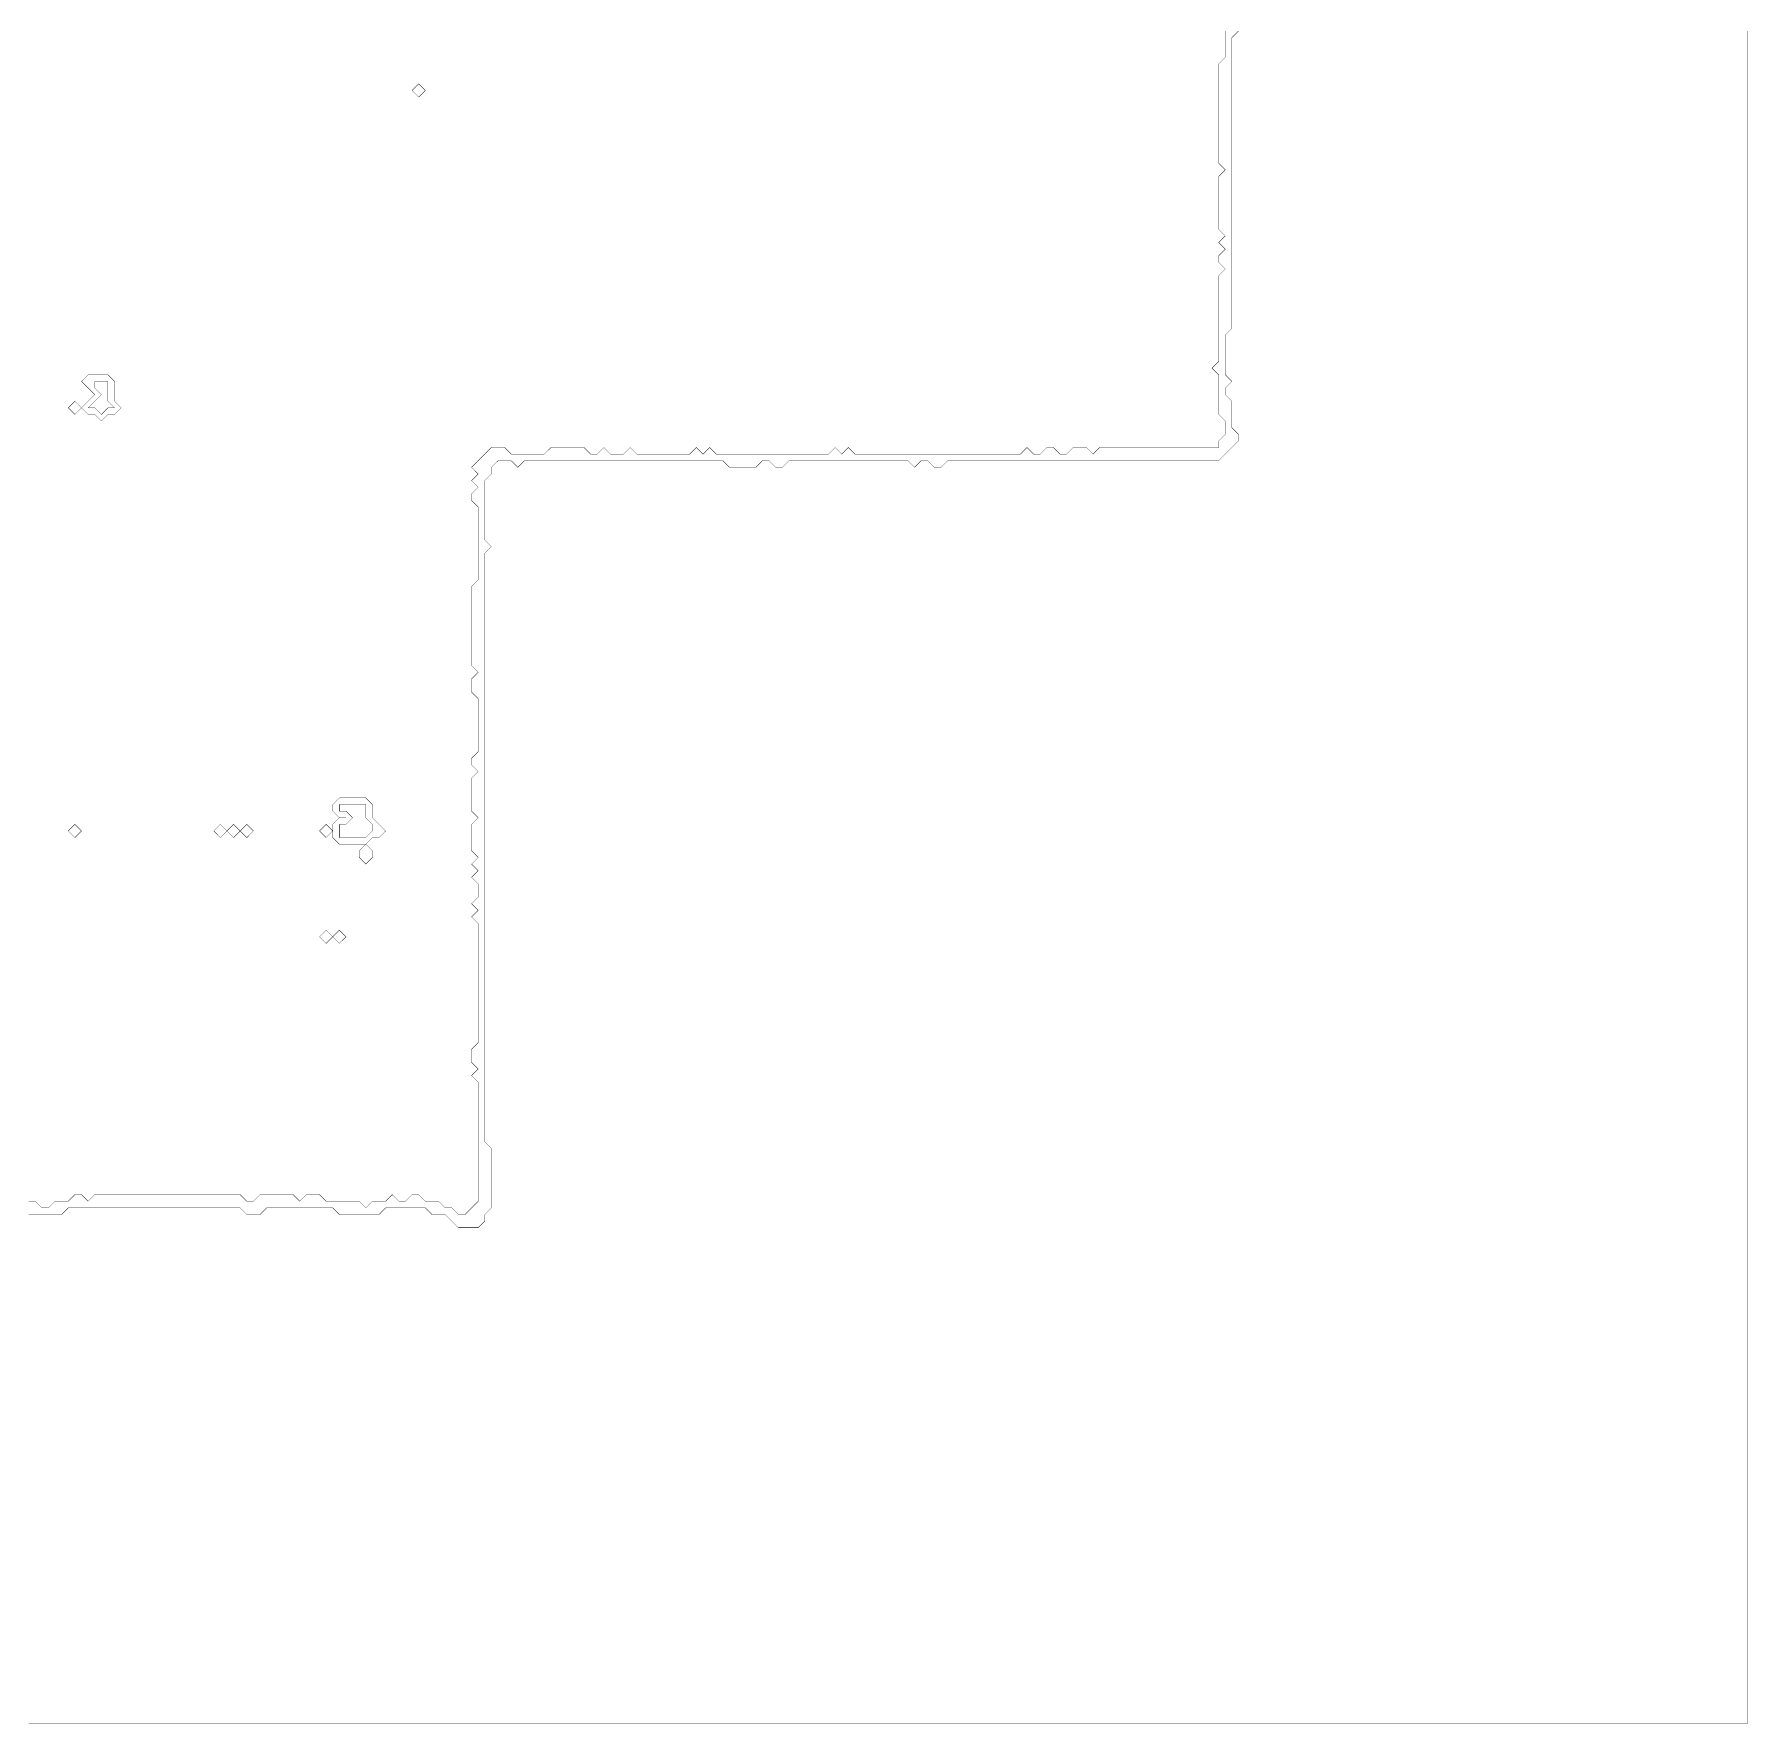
# Model space of a CAD drawing. Header units: metres. Extents: x 0 to 4964, y -4964 to 0.
# Drawn here: x 2446 to 4964, y -4964 to -2482 of the extents above; entities that cross this region are included whole.
import ezdxf

# ---------------------------------------------------------------- set-up
doc = ezdxf.new("R2010")
doc.units = ezdxf.units.M
doc.layers.add('conductor', color=1, linetype='Continuous')
doc.layers.add('substrate', color=5, linetype='Continuous')

msp = doc.modelspace()

# ---------------------------------------------------------------- linework, layer by layer
at = {"layer": 'conductor', "const_width": 0.5}
msp.add_lwpolyline([(2437.9, -4196), (2447.6, -4196), (2457.4, -4205.7), (2467.1, -4205.7), (2476.8, -4196), (2486.5, -4196), (2496.2, -4196), (2505.9, -4186.3), (2515.6, -4186.3), (2525.4, -4196), (2535.1, -4186.3), (2544.8, -4186.3), (2554.5, -4186.3), (2564.2, -4186.3), (2573.9, -4186.3), (2583.6, -4186.3), (2593.3, -4186.3), (2603.1, -4186.3), (2612.8, -4186.3), (2622.5, -4186.3), (2632.2, -4186.3), (2641.9, -4186.3), (2651.6, -4186.3), (2661.3, -4186.3), (2671, -4186.3), (2680.8, -4186.3), (2690.5, -4186.3), (2700.2, -4186.3), (2709.9, -4186.3), (2719.6, -4186.3), (2729.3, -4186.3), (2739, -4186.3), (2748.7, -4186.3), (2758.5, -4196), (2768.2, -4196), (2777.9, -4186.3), (2787.6, -4186.3), (2797.3, -4186.3), (2807, -4186.3), (2816.7, -4186.3), (2826.5, -4186.3), (2836.2, -4196), (2845.9, -4186.3), (2855.6, -4186.3), (2865.3, -4186.3), (2875, -4196), (2884.7, -4196), (2894.4, -4196), (2904.2, -4196), (2913.9, -4196), (2923.6, -4196), (2933.3, -4205.7), (2943, -4196), (2952.7, -4196), (2962.4, -4196), (2972.1, -4186.3), (2981.9, -4196), (2991.6, -4196), (3001.3, -4186.3), (3011, -4186.3), (3020.7, -4196), (3030.4, -4196), (3040.1, -4196), (3049.8, -4205.7), (3059.6, -4205.7), (3069.3, -4215.4), (3079, -4215.4), (3088.7, -4205.7), (3098.4, -4196), (3098.4, -4186.3), (3098.4, -4176.5), (3098.4, -4166.8), (3098.4, -4157.1), (3098.4, -4147.4), (3098.4, -4137.7), (3098.4, -4128), (3098.4, -4118.3), (3098.4, -4108.6), (3098.4, -4098.8), (3098.4, -4089.1), (3098.4, -4079.4), (3098.4, -4069.7), (3098.4, -4060), (3098.4, -4050.3), (3098.4, -4040.6), (3098.4, -4030.8), (3098.4, -4021.1), (3088.7, -4011.4), (3098.4, -4001.7), (3088.7, -3992), (3088.7, -3982.3), (3088.7, -3972.6), (3098.4, -3962.9), (3098.4, -3953.1), (3098.4, -3943.4), (3098.4, -3933.7), (3098.4, -3924), (3098.4, -3914.3), (3098.4, -3904.6), (3098.4, -3894.9), (3098.4, -3885.2), (3098.4, -3875.4), (3098.4, -3865.7), (3098.4, -3856), (3098.4, -3846.3), (3098.4, -3836.6), (3098.4, -3826.9), (3098.4, -3817.2), (3098.4, -3807.5), (3098.4, -3797.7), (3098.4, -3788), (3088.7, -3778.3), (3098.4, -3768.6), (3088.7, -3758.9), (3098.4, -3749.2), (3098.4, -3739.5), (3098.4, -3729.8), (3088.7, -3720), (3098.4, -3710.3), (3088.7, -3700.6), (3098.4, -3690.9), (3088.7, -3681.2), (3088.7, -3671.5), (3088.7, -3661.8), (3088.7, -3652), (3088.7, -3642.3), (3098.4, -3632.6), (3088.7, -3622.9), (3088.7, -3613.2), (3088.7, -3603.5), (3088.7, -3593.8), (3088.7, -3584.1), (3088.7, -3574.3), (3098.4, -3564.6), (3088.7, -3554.9), (3088.7, -3545.2), (3098.4, -3535.5), (3098.4, -3525.8), (3098.4, -3516.1), (3098.4, -3506.4), (3098.4, -3496.6), (3098.4, -3486.9), (3098.4, -3477.2), (3098.4, -3467.5), (3098.4, -3457.8), (3088.7, -3448.1), (3088.7, -3438.4), (3088.7, -3428.7), (3098.4, -3418.9), (3088.7, -3409.2), (3088.7, -3399.5), (3088.7, -3389.8), (3088.7, -3380.1), (3088.7, -3370.4), (3088.7, -3360.7), (3088.7, -3350.9), (3088.7, -3341.2), (3088.7, -3331.5), (3088.7, -3321.8), (3088.7, -3312.1), (3088.7, -3302.4), (3088.7, -3292.7), (3098.4, -3283), (3098.4, -3273.2), (3098.4, -3263.5), (3098.4, -3253.8), (3098.4, -3244.1), (3098.4, -3234.4), (3098.4, -3224.7), (3098.4, -3215), (3098.4, -3205.3), (3098.4, -3195.5), (3098.4, -3185.8), (3098.4, -3176.1), (3088.7, -3166.4), (3088.7, -3156.7), (3098.4, -3147), (3088.7, -3137.3), (3098.4, -3127.6), (3088.7, -3117.8), (3098.4, -3108.1), (3108.1, -3098.4), (3117.8, -3088.7), (3127.6, -3088.7), (3137.3, -3088.7), (3147, -3098.4), (3156.7, -3098.4), (3166.4, -3098.4), (3176.1, -3098.4), (3185.8, -3098.4), (3195.5, -3098.4), (3205.3, -3088.7), (3215, -3088.7), (3224.7, -3088.7), (3234.4, -3088.7), (3244.1, -3088.7), (3253.8, -3088.7), (3263.5, -3098.4), (3273.2, -3098.4), (3283, -3088.7), (3292.7, -3098.4), (3302.4, -3098.4), (3312.1, -3098.4), (3321.8, -3088.7), (3331.5, -3098.4), (3341.2, -3098.4), (3350.9, -3098.4), (3360.7, -3098.4), (3370.4, -3098.4), (3380.1, -3098.4), (3389.8, -3098.4), (3399.5, -3098.4), (3409.2, -3098.4), (3418.9, -3088.7), (3428.7, -3098.4), (3438.4, -3088.7), (3448.1, -3098.4), (3457.8, -3098.4), (3467.5, -3098.4), (3477.2, -3098.4), (3486.9, -3098.4), (3496.6, -3098.4), (3506.4, -3098.4), (3516.1, -3098.4), (3525.8, -3098.4), (3535.5, -3098.4), (3545.2, -3098.4), (3554.9, -3098.4), (3564.6, -3098.4), (3574.3, -3098.4), (3584.1, -3098.4), (3593.8, -3098.4), (3603.5, -3098.4), (3613.2, -3098.4), (3622.9, -3088.7), (3632.6, -3098.4), (3642.3, -3088.7), (3652, -3098.4), (3661.8, -3098.4), (3671.5, -3098.4), (3681.2, -3098.4), (3690.9, -3098.4), (3700.6, -3098.4), (3710.3, -3098.4), (3720, -3098.4), (3729.8, -3098.4), (3739.5, -3098.4), (3749.2, -3098.4), (3758.9, -3098.4), (3768.6, -3098.4), (3778.3, -3098.4), (3788, -3098.4), (3797.7, -3098.4), (3807.5, -3098.4), (3817.2, -3098.4), (3826.9, -3098.4), (3836.6, -3098.4), (3846.3, -3098.4), (3856, -3098.4), (3865.7, -3098.4), (3875.4, -3098.4), (3885.2, -3098.4), (3894.9, -3098.4), (3904.6, -3088.7), (3914.3, -3098.4), (3924, -3098.4), (3933.7, -3088.7), (3943.4, -3088.7), (3953.1, -3098.4), (3962.9, -3098.4), (3972.6, -3088.7), (3982.3, -3088.7), (3992, -3088.7), (4001.7, -3098.4), (4011.4, -3088.7), (4021.1, -3088.7), (4030.8, -3088.7), (4040.6, -3088.7), (4050.3, -3088.7), (4060, -3088.7), (4069.7, -3088.7), (4079.4, -3088.7), (4089.1, -3088.7), (4098.8, -3088.7), (4108.6, -3088.7), (4118.3, -3088.7), (4128, -3088.7), (4137.7, -3088.7), (4147.4, -3088.7), (4157.1, -3088.7), (4166.8, -3088.7), (4176.5, -3088.7), (4186.3, -3088.7), (4186.3, -3079), (4196, -3069.3), (4196, -3059.6), (4196, -3049.8), (4186.3, -3040.1), (4186.3, -3030.4), (4186.3, -3020.7), (4186.3, -3011), (4186.3, -3001.3), (4186.3, -2991.6), (4186.3, -2981.9), (4176.5, -2972.1), (4186.3, -2962.4), (4186.3, -2952.7), (4186.3, -2943), (4186.3, -2933.3), (4186.3, -2923.6), (4186.3, -2913.9), (4186.3, -2904.2), (4186.3, -2894.4), (4186.3, -2884.7), (4186.3, -2875), (4186.3, -2865.3), (4186.3, -2855.6), (4186.3, -2845.9), (4186.3, -2836.2), (4196, -2826.5), (4186.3, -2816.7), (4186.3, -2807), (4196, -2797.3), (4186.3, -2787.6), (4196, -2777.9), (4186.3, -2768.2), (4186.3, -2758.5), (4186.3, -2748.7), (4186.3, -2739), (4186.3, -2729.3), (4186.3, -2719.6), (4186.3, -2709.9), (4186.3, -2700.2), (4186.3, -2690.5), (4196, -2680.8), (4186.3, -2671), (4186.3, -2661.3), (4186.3, -2651.6), (4186.3, -2641.9), (4186.3, -2632.2), (4186.3, -2622.5), (4186.3, -2612.8), (4186.3, -2603.1), (4186.3, -2593.3), (4186.3, -2583.6), (4186.3, -2573.9), (4186.3, -2564.2), (4186.3, -2554.5), (4186.3, -2544.8), (4186.3, -2535.1), (4186.3, -2525.4), (4196, -2515.6), (4196, -2505.9), (4196, -2496.2), (4196, -2486.5), (4196, -2476.8)], dxfattribs=at)
for points in [[(3001.3, -2564.2), (3011, -2554.5), (3020.7, -2564.2), (3011, -2573.9)], [(2515.6, -2991.6), (2525.4, -2981.9), (2535.1, -2981.9), (2544.8, -2981.9), (2554.5, -2981.9), (2564.2, -2991.6), (2564.2, -3001.3), (2564.2, -3011), (2564.2, -3020.7), (2573.9, -3030.4), (2564.2, -3040.1), (2554.5, -3040.1), (2544.8, -3049.8), (2535.1, -3040.1), (2525.4, -3040.1), (2515.6, -3030.4), (2525.4, -3020.7), (2535.1, -3011), (2525.4, -3001.3)], [(2496.2, -3030.4), (2505.9, -3020.7), (2515.6, -3030.4), (2505.9, -3040.1)], [(2884.7, -3613.2), (2894.4, -3603.5), (2904.2, -3603.5), (2913.9, -3603.5), (2923.6, -3603.5), (2933.3, -3603.5), (2943, -3613.2), (2943, -3622.9), (2943, -3632.6), (2952.7, -3642.3), (2962.4, -3652), (2952.7, -3661.8), (2943, -3661.8), (2933.3, -3671.5), (2923.6, -3671.5), (2913.9, -3671.5), (2904.2, -3671.5), (2894.4, -3671.5), (2884.7, -3661.8), (2884.7, -3652), (2884.7, -3642.3), (2894.4, -3632.6), (2904.2, -3632.6), (2894.4, -3632.6), (2884.7, -3622.9)], [(2496.2, -3652), (2505.9, -3642.3), (2515.6, -3652), (2505.9, -3661.8)], [(2709.9, -3652), (2719.6, -3642.3), (2729.3, -3652), (2719.6, -3661.8)], [(2729.3, -3652), (2739, -3642.3), (2748.7, -3652), (2739, -3661.8)], [(2748.7, -3652), (2758.5, -3642.3), (2768.2, -3652), (2758.5, -3661.8)], [(2865.3, -3652), (2875, -3642.3), (2884.7, -3652), (2875, -3661.8)], [(2923.6, -3681.2), (2933.3, -3671.5), (2943, -3681.2), (2943, -3690.9), (2933.3, -3700.6), (2923.6, -3690.9)], [(2865.3, -3807.5), (2875, -3797.7), (2884.7, -3807.5), (2875, -3817.2)], [(2884.7, -3807.5), (2894.4, -3797.7), (2904.2, -3807.5), (2894.4, -3817.2)]]:
    msp.add_lwpolyline(points, close=True, dxfattribs=at)
at = {"layer": 'substrate', "const_width": 0.5}
for points in [[(2437.9, -4963.3), (2447.6, -4963.3), (2457.4, -4963.3), (2467.1, -4963.3), (2476.8, -4963.3), (2486.5, -4963.3), (2496.2, -4963.3), (2505.9, -4963.3), (2515.6, -4963.3), (2525.4, -4963.3), (2535.1, -4963.3), (2544.8, -4963.3), (2554.5, -4963.3), (2564.2, -4963.3), (2573.9, -4963.3), (2583.6, -4963.3), (2593.3, -4963.3), (2603.1, -4963.3), (2612.8, -4963.3), (2622.5, -4963.3), (2632.2, -4963.3), (2641.9, -4963.3), (2651.6, -4963.3), (2661.3, -4963.3), (2671, -4963.3), (2680.8, -4963.3), (2690.5, -4963.3), (2700.2, -4963.3), (2709.9, -4963.3), (2719.6, -4963.3), (2729.3, -4963.3), (2739, -4963.3), (2748.7, -4963.3), (2758.5, -4963.3), (2768.2, -4963.3), (2777.9, -4963.3), (2787.6, -4963.3), (2797.3, -4963.3), (2807, -4963.3), (2816.7, -4963.3), (2826.5, -4963.3), (2836.2, -4963.3), (2845.9, -4963.3), (2855.6, -4963.3), (2865.3, -4963.3), (2875, -4963.3), (2884.7, -4963.3), (2894.4, -4963.3), (2904.2, -4963.3), (2913.9, -4963.3), (2923.6, -4963.3), (2933.3, -4963.3), (2943, -4963.3), (2952.7, -4963.3), (2962.4, -4963.3), (2972.1, -4963.3), (2981.9, -4963.3), (2991.6, -4963.3), (3001.3, -4963.3), (3011, -4963.3), (3020.7, -4963.3), (3030.4, -4963.3), (3040.1, -4963.3), (3049.8, -4963.3), (3059.6, -4963.3), (3069.3, -4963.3), (3079, -4963.3), (3088.7, -4963.3), (3098.4, -4963.3), (3108.1, -4963.3), (3117.8, -4963.3), (3127.6, -4963.3), (3137.3, -4963.3), (3147, -4963.3), (3156.7, -4963.3), (3166.4, -4963.3), (3176.1, -4963.3), (3185.8, -4963.3), (3195.5, -4963.3), (3205.3, -4963.3), (3215, -4963.3), (3224.7, -4963.3), (3234.4, -4963.3), (3244.1, -4963.3), (3253.8, -4963.3), (3263.5, -4963.3), (3273.2, -4963.3), (3283, -4963.3), (3292.7, -4963.3), (3302.4, -4963.3), (3312.1, -4963.3), (3321.8, -4963.3), (3331.5, -4963.3), (3341.2, -4963.3), (3350.9, -4963.3), (3360.7, -4963.3), (3370.4, -4963.3), (3380.1, -4963.3), (3389.8, -4963.3), (3399.5, -4963.3), (3409.2, -4963.3), (3418.9, -4963.3), (3428.7, -4963.3), (3438.4, -4963.3), (3448.1, -4963.3), (3457.8, -4963.3), (3467.5, -4963.3), (3477.2, -4963.3), (3486.9, -4963.3), (3496.6, -4963.3), (3506.4, -4963.3), (3516.1, -4963.3), (3525.8, -4963.3), (3535.5, -4963.3), (3545.2, -4963.3), (3554.9, -4963.3), (3564.6, -4963.3), (3574.3, -4963.3), (3584.1, -4963.3), (3593.8, -4963.3), (3603.5, -4963.3), (3613.2, -4963.3), (3622.9, -4963.3), (3632.6, -4963.3), (3642.3, -4963.3), (3652, -4963.3), (3661.8, -4963.3), (3671.5, -4963.3), (3681.2, -4963.3), (3690.9, -4963.3), (3700.6, -4963.3), (3710.3, -4963.3), (3720, -4963.3), (3729.8, -4963.3), (3739.5, -4963.3), (3749.2, -4963.3), (3758.9, -4963.3), (3768.6, -4963.3), (3778.3, -4963.3), (3788, -4963.3), (3797.7, -4963.3), (3807.5, -4963.3), (3817.2, -4963.3), (3826.9, -4963.3), (3836.6, -4963.3), (3846.3, -4963.3), (3856, -4963.3), (3865.7, -4963.3), (3875.4, -4963.3), (3885.2, -4963.3), (3894.9, -4963.3), (3904.6, -4963.3), (3914.3, -4963.3), (3924, -4963.3), (3933.7, -4963.3), (3943.4, -4963.3), (3953.1, -4963.3), (3962.9, -4963.3), (3972.6, -4963.3), (3982.3, -4963.3), (3992, -4963.3), (4001.7, -4963.3), (4011.4, -4963.3), (4021.1, -4963.3), (4030.8, -4963.3), (4040.6, -4963.3), (4050.3, -4963.3), (4060, -4963.3), (4069.7, -4963.3), (4079.4, -4963.3), (4089.1, -4963.3), (4098.8, -4963.3), (4108.6, -4963.3), (4118.3, -4963.3), (4128, -4963.3), (4137.7, -4963.3), (4147.4, -4963.3), (4157.1, -4963.3), (4166.8, -4963.3), (4176.5, -4963.3), (4186.3, -4963.3), (4196, -4963.3), (4205.7, -4963.3), (4215.4, -4963.3), (4225.1, -4963.3), (4234.8, -4963.3), (4244.5, -4963.3), (4254.2, -4963.3), (4264, -4963.3), (4273.7, -4963.3), (4283.4, -4963.3), (4293.1, -4963.3), (4302.8, -4963.3), (4312.5, -4963.3), (4322.2, -4963.3), (4331.9, -4963.3), (4341.7, -4963.3), (4351.4, -4963.3), (4361.1, -4963.3), (4370.8, -4963.3), (4380.5, -4963.3), (4390.2, -4963.3), (4399.9, -4963.3), (4409.7, -4963.3), (4419.4, -4963.3), (4429.1, -4963.3), (4438.8, -4963.3), (4448.5, -4963.3), (4458.2, -4963.3), (4467.9, -4963.3), (4477.6, -4963.3), (4487.4, -4963.3), (4497.1, -4963.3), (4506.8, -4963.3), (4516.5, -4963.3), (4526.2, -4963.3), (4535.9, -4963.3), (4545.6, -4963.3), (4555.3, -4963.3), (4565.1, -4963.3), (4574.8, -4963.3), (4584.5, -4963.3), (4594.2, -4963.3), (4603.9, -4963.3), (4613.6, -4963.3), (4623.3, -4963.3), (4633, -4963.3), (4642.8, -4963.3), (4652.5, -4963.3), (4662.2, -4963.3), (4671.9, -4963.3), (4681.6, -4963.3), (4691.3, -4963.3), (4701, -4963.3), (4710.8, -4963.3), (4720.5, -4963.3), (4730.2, -4963.3), (4739.9, -4963.3), (4749.6, -4963.3), (4759.3, -4963.3), (4769, -4963.3), (4778.7, -4963.3), (4788.5, -4963.3), (4798.2, -4963.3), (4807.9, -4963.3), (4817.6, -4963.3), (4827.3, -4963.3), (4837, -4963.3), (4846.7, -4963.3), (4856.4, -4963.3), (4866.2, -4963.3), (4875.9, -4963.3), (4885.6, -4963.3), (4895.3, -4963.3), (4905, -4963.3), (4914.7, -4963.3), (4924.4, -4963.3), (4934.1, -4963.3), (4943.9, -4963.3), (4953.6, -4963.3), (4963.3, -4963.3), (4963.3, -4953.6), (4963.3, -4943.9), (4963.3, -4934.1), (4963.3, -4924.4), (4963.3, -4914.7), (4963.3, -4905), (4963.3, -4895.3), (4963.3, -4885.6), (4963.3, -4875.9), (4963.3, -4866.2), (4963.3, -4856.4), (4963.3, -4846.7), (4963.3, -4837), (4963.3, -4827.3), (4963.3, -4817.6), (4963.3, -4807.9), (4963.3, -4798.2), (4963.3, -4788.5), (4963.3, -4778.7), (4963.3, -4769), (4963.3, -4759.3), (4963.3, -4749.6), (4963.3, -4739.9), (4963.3, -4730.2), (4963.3, -4720.5), (4963.3, -4710.8), (4963.3, -4701), (4963.3, -4691.3), (4963.3, -4681.6), (4963.3, -4671.9), (4963.3, -4662.2), (4963.3, -4652.5), (4963.3, -4642.8), (4963.3, -4633), (4963.3, -4623.3), (4963.3, -4613.6), (4963.3, -4603.9), (4963.3, -4594.2), (4963.3, -4584.5), (4963.3, -4574.8), (4963.3, -4565.1), (4963.3, -4555.3), (4963.3, -4545.6), (4963.3, -4535.9), (4963.3, -4526.2), (4963.3, -4516.5), (4963.3, -4506.8), (4963.3, -4497.1), (4963.3, -4487.4), (4963.3, -4477.6), (4963.3, -4467.9), (4963.3, -4458.2), (4963.3, -4448.5), (4963.3, -4438.8), (4963.3, -4429.1), (4963.3, -4419.4), (4963.3, -4409.7), (4963.3, -4399.9), (4963.3, -4390.2), (4963.3, -4380.5), (4963.3, -4370.8), (4963.3, -4361.1), (4963.3, -4351.4), (4963.3, -4341.7), (4963.3, -4331.9), (4963.3, -4322.2), (4963.3, -4312.5), (4963.3, -4302.8), (4963.3, -4293.1), (4963.3, -4283.4), (4963.3, -4273.7), (4963.3, -4264), (4963.3, -4254.2), (4963.3, -4244.5), (4963.3, -4234.8), (4963.3, -4225.1), (4963.3, -4215.4), (4963.3, -4205.7), (4963.3, -4196), (4963.3, -4186.3), (4963.3, -4176.5), (4963.3, -4166.8), (4963.3, -4157.1), (4963.3, -4147.4), (4963.3, -4137.7), (4963.3, -4128), (4963.3, -4118.3), (4963.3, -4108.6), (4963.3, -4098.8), (4963.3, -4089.1), (4963.3, -4079.4), (4963.3, -4069.7), (4963.3, -4060), (4963.3, -4050.3), (4963.3, -4040.6), (4963.3, -4030.8), (4963.3, -4021.1), (4963.3, -4011.4), (4963.3, -4001.7), (4963.3, -3992), (4963.3, -3982.3), (4963.3, -3972.6), (4963.3, -3962.9), (4963.3, -3953.1), (4963.3, -3943.4), (4963.3, -3933.7), (4963.3, -3924), (4963.3, -3914.3), (4963.3, -3904.6), (4963.3, -3894.9), (4963.3, -3885.2), (4963.3, -3875.4), (4963.3, -3865.7), (4963.3, -3856), (4963.3, -3846.3), (4963.3, -3836.6), (4963.3, -3826.9), (4963.3, -3817.2), (4963.3, -3807.5), (4963.3, -3797.7), (4963.3, -3788), (4963.3, -3778.3), (4963.3, -3768.6), (4963.3, -3758.9), (4963.3, -3749.2), (4963.3, -3739.5), (4963.3, -3729.8), (4963.3, -3720), (4963.3, -3710.3), (4963.3, -3700.6), (4963.3, -3690.9), (4963.3, -3681.2), (4963.3, -3671.5), (4963.3, -3661.8), (4963.3, -3652), (4963.3, -3642.3), (4963.3, -3632.6), (4963.3, -3622.9), (4963.3, -3613.2), (4963.3, -3603.5), (4963.3, -3593.8), (4963.3, -3584.1), (4963.3, -3574.3), (4963.3, -3564.6), (4963.3, -3554.9), (4963.3, -3545.2), (4963.3, -3535.5), (4963.3, -3525.8), (4963.3, -3516.1), (4963.3, -3506.4), (4963.3, -3496.6), (4963.3, -3486.9), (4963.3, -3477.2), (4963.3, -3467.5), (4963.3, -3457.8), (4963.3, -3448.1), (4963.3, -3438.4), (4963.3, -3428.7), (4963.3, -3418.9), (4963.3, -3409.2), (4963.3, -3399.5), (4963.3, -3389.8), (4963.3, -3380.1), (4963.3, -3370.4), (4963.3, -3360.7), (4963.3, -3350.9), (4963.3, -3341.2), (4963.3, -3331.5), (4963.3, -3321.8), (4963.3, -3312.1), (4963.3, -3302.4), (4963.3, -3292.7), (4963.3, -3283), (4963.3, -3273.2), (4963.3, -3263.5), (4963.3, -3253.8), (4963.3, -3244.1), (4963.3, -3234.4), (4963.3, -3224.7), (4963.3, -3215), (4963.3, -3205.3), (4963.3, -3195.5), (4963.3, -3185.8), (4963.3, -3176.1), (4963.3, -3166.4), (4963.3, -3156.7), (4963.3, -3147), (4963.3, -3137.3), (4963.3, -3127.6), (4963.3, -3117.8), (4963.3, -3108.1), (4963.3, -3098.4), (4963.3, -3088.7), (4963.3, -3079), (4963.3, -3069.3), (4963.3, -3059.6), (4963.3, -3049.8), (4963.3, -3040.1), (4963.3, -3030.4), (4963.3, -3020.7), (4963.3, -3011), (4963.3, -3001.3), (4963.3, -2991.6), (4963.3, -2981.9), (4963.3, -2972.1), (4963.3, -2962.4), (4963.3, -2952.7), (4963.3, -2943), (4963.3, -2933.3), (4963.3, -2923.6), (4963.3, -2913.9), (4963.3, -2904.2), (4963.3, -2894.4), (4963.3, -2884.7), (4963.3, -2875), (4963.3, -2865.3), (4963.3, -2855.6), (4963.3, -2845.9), (4963.3, -2836.2), (4963.3, -2826.5), (4963.3, -2816.7), (4963.3, -2807), (4963.3, -2797.3), (4963.3, -2787.6), (4963.3, -2777.9), (4963.3, -2768.2), (4963.3, -2758.5), (4963.3, -2748.7), (4963.3, -2739), (4963.3, -2729.3), (4963.3, -2719.6), (4963.3, -2709.9), (4963.3, -2700.2), (4963.3, -2690.5), (4963.3, -2680.8), (4963.3, -2671), (4963.3, -2661.3), (4963.3, -2651.6), (4963.3, -2641.9), (4963.3, -2632.2), (4963.3, -2622.5), (4963.3, -2612.8), (4963.3, -2603.1), (4963.3, -2593.3), (4963.3, -2583.6), (4963.3, -2573.9), (4963.3, -2564.2), (4963.3, -2554.5), (4963.3, -2544.8), (4963.3, -2535.1), (4963.3, -2525.4), (4963.3, -2515.6), (4963.3, -2505.9), (4963.3, -2496.2), (4963.3, -2486.5), (4963.3, -2476.8)], [(4215.4, -2476.8), (4205.7, -2486.5), (4205.7, -2496.2), (4205.7, -2505.9), (4205.7, -2515.6), (4205.7, -2525.4), (4205.7, -2535.1), (4205.7, -2544.8), (4205.7, -2554.5), (4205.7, -2564.2), (4205.7, -2573.9), (4205.7, -2583.6), (4205.7, -2593.3), (4205.7, -2603.1), (4205.7, -2612.8), (4205.7, -2622.5), (4205.7, -2632.2), (4205.7, -2641.9), (4205.7, -2651.6), (4205.7, -2661.3), (4205.7, -2671), (4205.7, -2680.8), (4205.7, -2690.5), (4205.7, -2700.2), (4205.7, -2709.9), (4205.7, -2719.6), (4205.7, -2729.3), (4205.7, -2739), (4205.7, -2748.7), (4205.7, -2758.5), (4205.7, -2768.2), (4205.7, -2777.9), (4205.7, -2787.6), (4205.7, -2797.3), (4205.7, -2807), (4205.7, -2816.7), (4205.7, -2826.5), (4205.7, -2836.2), (4205.7, -2845.9), (4205.7, -2855.6), (4205.7, -2865.3), (4205.7, -2875), (4205.7, -2884.7), (4205.7, -2894.4), (4205.7, -2904.2), (4205.7, -2913.9), (4196, -2923.6), (4196, -2933.3), (4196, -2943), (4196, -2952.7), (4196, -2962.4), (4196, -2972.1), (4196, -2981.9), (4205.7, -2991.6), (4196, -3001.3), (4196, -3011), (4205.7, -3020.7), (4205.7, -3030.4), (4205.7, -3040.1), (4205.7, -3049.8), (4205.7, -3059.6), (4215.4, -3069.3), (4215.4, -3079), (4205.7, -3088.7), (4196, -3098.4), (4186.3, -3108.1), (4176.5, -3108.1), (4166.8, -3108.1), (4157.1, -3108.1), (4147.4, -3108.1), (4137.7, -3108.1), (4128, -3108.1), (4118.3, -3108.1), (4108.6, -3108.1), (4098.8, -3108.1), (4089.1, -3108.1), (4079.4, -3108.1), (4069.7, -3108.1), (4060, -3108.1), (4050.3, -3108.1), (4040.6, -3108.1), (4030.8, -3108.1), (4021.1, -3108.1), (4011.4, -3108.1), (4001.7, -3108.1), (3992, -3108.1), (3982.3, -3108.1), (3972.6, -3108.1), (3962.9, -3108.1), (3953.1, -3108.1), (3943.4, -3108.1), (3933.7, -3108.1), (3924, -3108.1), (3914.3, -3108.1), (3904.6, -3108.1), (3894.9, -3108.1), (3885.2, -3108.1), (3875.4, -3108.1), (3865.7, -3108.1), (3856, -3108.1), (3846.3, -3108.1), (3836.6, -3108.1), (3826.9, -3108.1), (3817.2, -3108.1), (3807.5, -3108.1), (3797.7, -3108.1), (3788, -3108.1), (3778.3, -3117.8), (3768.6, -3117.8), (3758.9, -3108.1), (3749.2, -3108.1), (3739.5, -3117.8), (3729.8, -3108.1), (3720, -3108.1), (3710.3, -3108.1), (3700.6, -3108.1), (3690.9, -3108.1), (3681.2, -3108.1), (3671.5, -3108.1), (3661.8, -3108.1), (3652, -3108.1), (3642.3, -3108.1), (3632.6, -3108.1), (3622.9, -3108.1), (3613.2, -3108.1), (3603.5, -3108.1), (3593.8, -3108.1), (3584.1, -3108.1), (3574.3, -3108.1), (3564.6, -3108.1), (3554.9, -3108.1), (3545.2, -3117.8), (3535.5, -3117.8), (3525.8, -3108.1), (3516.1, -3108.1), (3506.4, -3117.8), (3496.6, -3117.8), (3486.9, -3117.8), (3477.2, -3117.8), (3467.5, -3117.8), (3457.8, -3108.1), (3448.1, -3108.1), (3438.4, -3108.1), (3428.7, -3108.1), (3418.9, -3108.1), (3409.2, -3108.1), (3399.5, -3108.1), (3389.8, -3108.1), (3380.1, -3108.1), (3370.4, -3108.1), (3360.7, -3108.1), (3350.9, -3108.1), (3341.2, -3108.1), (3331.5, -3108.1), (3321.8, -3108.1), (3312.1, -3108.1), (3302.4, -3108.1), (3292.7, -3108.1), (3283, -3108.1), (3273.2, -3108.1), (3263.5, -3108.1), (3253.8, -3108.1), (3244.1, -3108.1), (3234.4, -3108.1), (3224.7, -3108.1), (3215, -3108.1), (3205.3, -3108.1), (3195.5, -3108.1), (3185.8, -3108.1), (3176.1, -3108.1), (3166.4, -3108.1), (3156.7, -3117.8), (3147, -3108.1), (3137.3, -3108.1), (3127.6, -3108.1), (3117.8, -3117.8), (3117.8, -3127.6), (3108.1, -3137.3), (3108.1, -3147), (3108.1, -3156.7), (3108.1, -3166.4), (3108.1, -3176.1), (3108.1, -3185.8), (3108.1, -3195.5), (3108.1, -3205.3), (3108.1, -3215), (3108.1, -3224.7), (3117.8, -3234.4), (3108.1, -3244.1), (3108.1, -3253.8), (3108.1, -3263.5), (3108.1, -3273.2), (3108.1, -3283), (3108.1, -3292.7), (3108.1, -3302.4), (3108.1, -3312.1), (3108.1, -3321.8), (3108.1, -3331.5), (3108.1, -3341.2), (3108.1, -3350.9), (3108.1, -3360.7), (3108.1, -3370.4), (3108.1, -3380.1), (3108.1, -3389.8), (3108.1, -3399.5), (3108.1, -3409.2), (3108.1, -3418.9), (3108.1, -3428.7), (3108.1, -3438.4), (3108.1, -3448.1), (3108.1, -3457.8), (3108.1, -3467.5), (3108.1, -3477.2), (3108.1, -3486.9), (3108.1, -3496.6), (3108.1, -3506.4), (3108.1, -3516.1), (3108.1, -3525.8), (3108.1, -3535.5), (3108.1, -3545.2), (3108.1, -3554.9), (3108.1, -3564.6), (3108.1, -3574.3), (3108.1, -3584.1), (3108.1, -3593.8), (3108.1, -3603.5), (3108.1, -3613.2), (3108.1, -3622.9), (3108.1, -3632.6), (3108.1, -3642.3), (3108.1, -3652), (3108.1, -3661.8), (3108.1, -3671.5), (3108.1, -3681.2), (3108.1, -3690.9), (3108.1, -3700.6), (3108.1, -3710.3), (3108.1, -3720), (3108.1, -3729.8), (3108.1, -3739.5), (3108.1, -3749.2), (3108.1, -3758.9), (3108.1, -3768.6), (3108.1, -3778.3), (3108.1, -3788), (3108.1, -3797.7), (3108.1, -3807.5), (3108.1, -3817.2), (3108.1, -3826.9), (3108.1, -3836.6), (3108.1, -3846.3), (3108.1, -3856), (3108.1, -3865.7), (3108.1, -3875.4), (3108.1, -3885.2), (3108.1, -3894.9), (3108.1, -3904.6), (3108.1, -3914.3), (3108.1, -3924), (3108.1, -3933.7), (3108.1, -3943.4), (3108.1, -3953.1), (3108.1, -3962.9), (3108.1, -3972.6), (3108.1, -3982.3), (3108.1, -3992), (3108.1, -4001.7), (3108.1, -4011.4), (3108.1, -4021.1), (3108.1, -4030.8), (3108.1, -4040.6), (3108.1, -4050.3), (3108.1, -4060), (3108.1, -4069.7), (3108.1, -4079.4), (3108.1, -4089.1), (3108.1, -4098.8), (3108.1, -4108.6), (3117.8, -4118.3), (3117.8, -4128), (3117.8, -4137.7), (3117.8, -4147.4), (3117.8, -4157.1), (3117.8, -4166.8), (3117.8, -4176.5), (3117.8, -4186.3), (3117.8, -4196), (3117.8, -4205.7), (3108.1, -4215.4), (3108.1, -4225.1), (3098.4, -4234.8), (3088.7, -4234.8), (3079, -4234.8), (3069.3, -4234.8), (3059.6, -4225.1), (3049.8, -4215.4), (3040.1, -4215.4), (3030.4, -4215.4), (3020.7, -4205.7), (3011, -4205.7), (3001.3, -4205.7), (2991.6, -4205.7), (2981.9, -4205.7), (2972.1, -4205.7), (2962.4, -4205.7), (2952.7, -4215.4), (2943, -4215.4), (2933.3, -4215.4), (2923.6, -4215.4), (2913.9, -4215.4), (2904.2, -4215.4), (2894.4, -4215.4), (2884.7, -4205.7), (2875, -4205.7), (2865.3, -4205.7), (2855.6, -4205.7), (2845.9, -4205.7), (2836.2, -4205.7), (2826.5, -4205.7), (2816.7, -4205.7), (2807, -4205.7), (2797.3, -4205.7), (2787.6, -4205.7), (2777.9, -4215.4), (2768.2, -4215.4), (2758.5, -4215.4), (2748.7, -4205.7), (2739, -4205.7), (2729.3, -4205.7), (2719.6, -4205.7), (2709.9, -4205.7), (2700.2, -4205.7), (2690.5, -4205.7), (2680.8, -4205.7), (2671, -4205.7), (2661.3, -4205.7), (2651.6, -4205.7), (2641.9, -4205.7), (2632.2, -4205.7), (2622.5, -4205.7), (2612.8, -4205.7), (2603.1, -4205.7), (2593.3, -4205.7), (2583.6, -4205.7), (2573.9, -4205.7), (2564.2, -4205.7), (2554.5, -4205.7), (2544.8, -4205.7), (2535.1, -4205.7), (2525.4, -4205.7), (2515.6, -4205.7), (2505.9, -4205.7), (2496.2, -4205.7), (2486.5, -4215.4), (2476.8, -4215.4), (2467.1, -4215.4), (2457.4, -4215.4), (2447.6, -4215.4), (2437.9, -4215.4)]]:
    msp.add_lwpolyline(points, dxfattribs=at)
for points in [[(2535.1, -2991.6), (2535.1, -3001.3), (2544.8, -3011), (2535.1, -3020.7), (2525.4, -3030.4), (2535.1, -3030.4), (2544.8, -3040.1), (2554.5, -3030.4), (2564.2, -3030.4), (2554.5, -3020.7), (2554.5, -3011), (2554.5, -3001.3), (2554.5, -2991.6), (2544.8, -2991.6)], [(2894.4, -3613.2), (2894.4, -3622.9), (2904.2, -3622.9), (2913.9, -3632.6), (2904.2, -3642.3), (2894.4, -3642.3), (2894.4, -3652), (2894.4, -3661.8), (2904.2, -3661.8), (2913.9, -3661.8), (2923.6, -3661.8), (2933.3, -3661.8), (2943, -3652), (2943, -3642.3), (2933.3, -3632.6), (2933.3, -3622.9), (2933.3, -3613.2), (2923.6, -3613.2), (2913.9, -3613.2), (2904.2, -3613.2)], [(2875, -3652)], [(2933.3, -3681.2)]]:
    msp.add_lwpolyline(points, close=True, dxfattribs=at)

doc.saveas('drawing.dxf')
